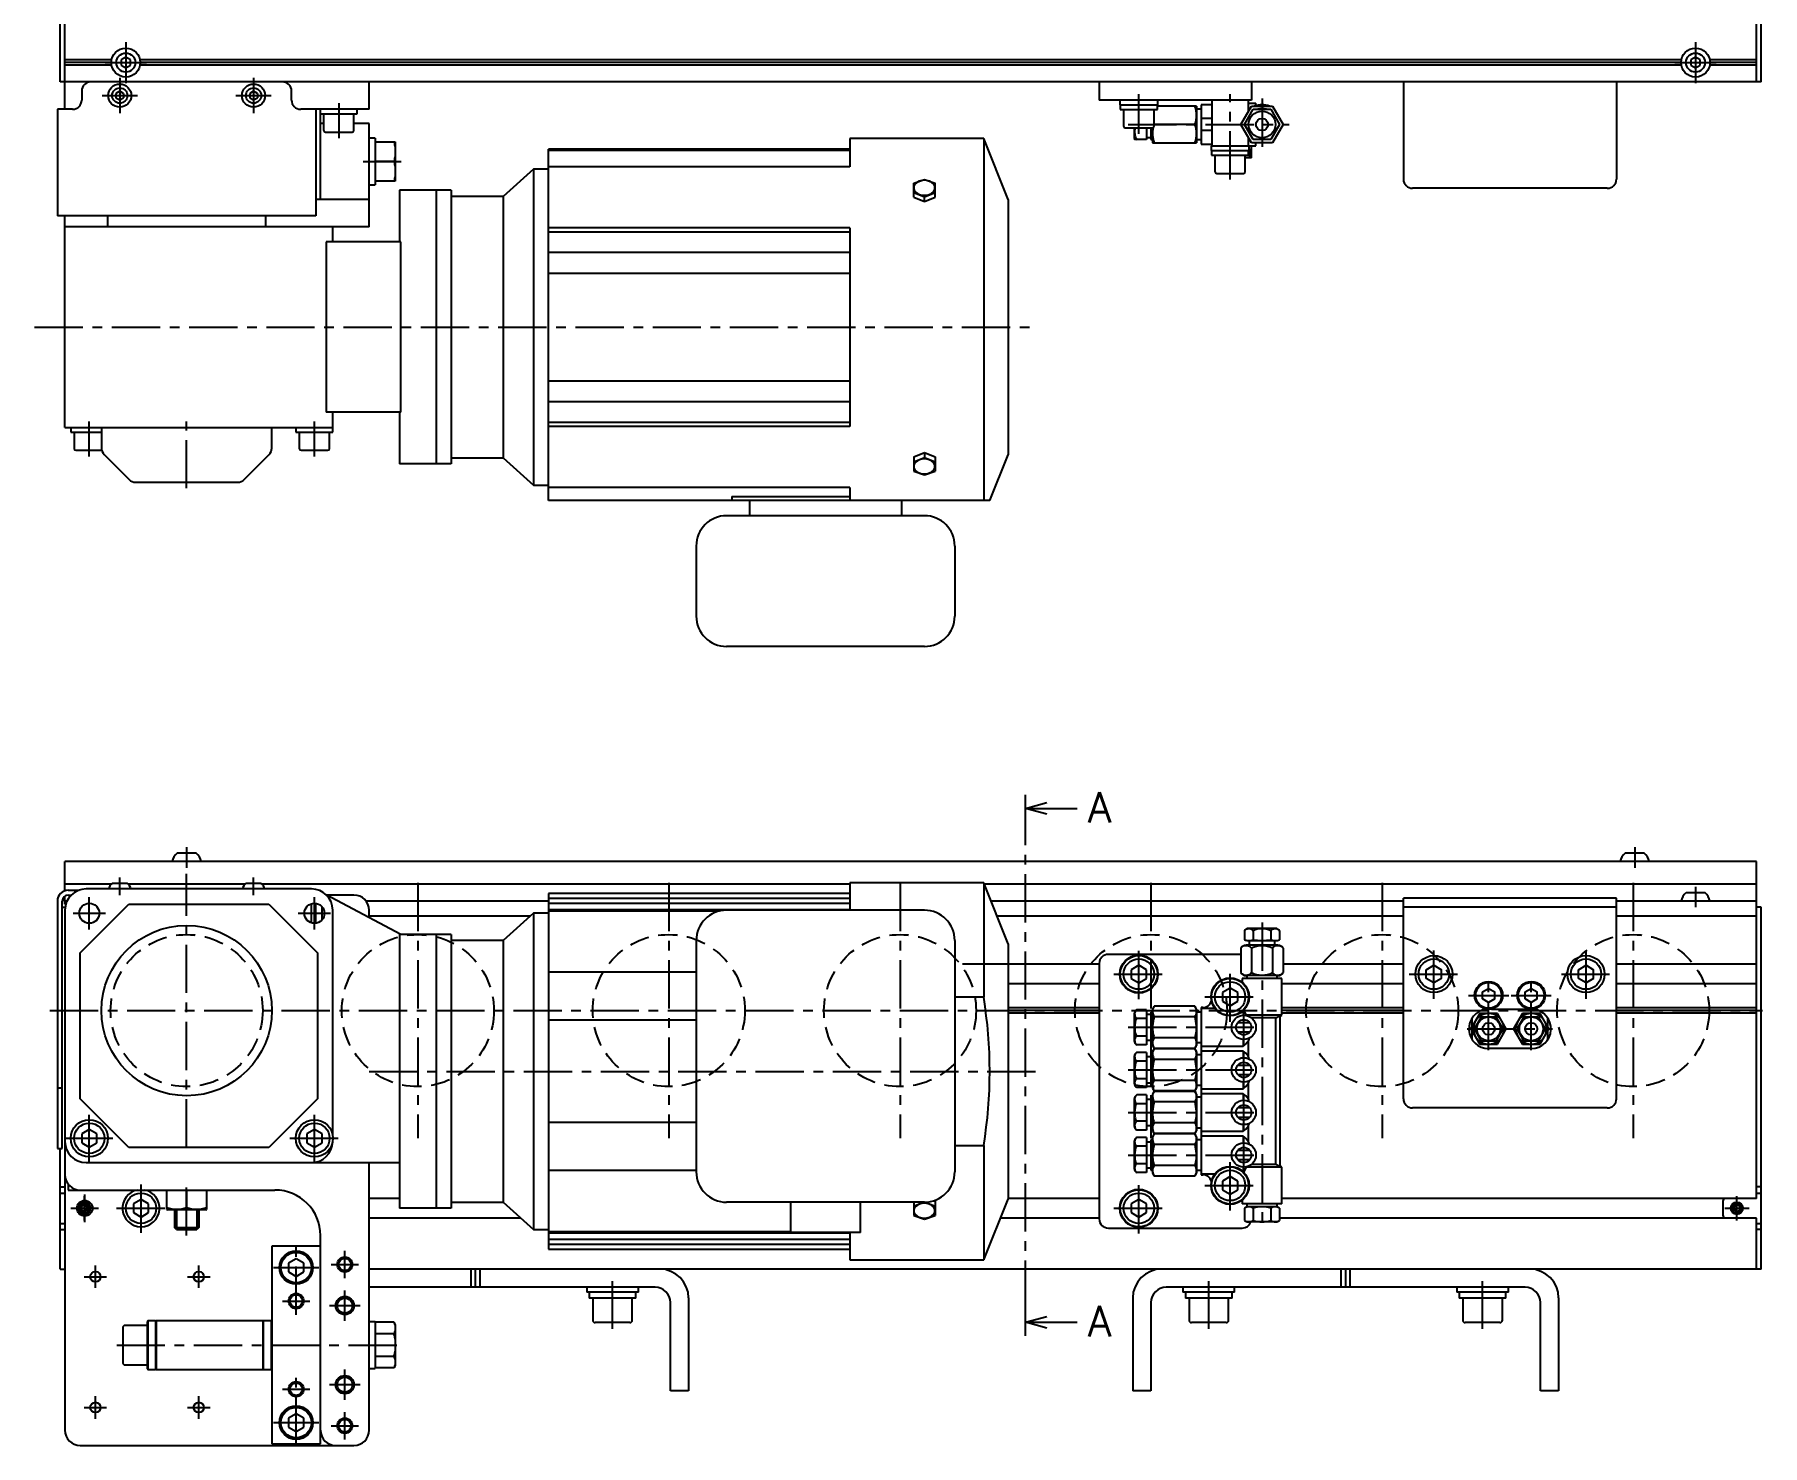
# Model space of a CAD drawing. Extents: x -10 to 1797, y -8 to 1201.
# Drawn here: x 362 to 930, y 10 to 474 of the extents above; entities that cross this region are included whole.
import ezdxf

# ---------------------------------------------------------------- set-up
doc = ezdxf.new("R2010")
doc.units = 0
doc.header["$LTSCALE"] = 0.5
doc.linetypes.add('CENTER', pattern=[50.8, 31.75, -6.35, 6.35, -6.35])
doc.linetypes.add('DASHED', pattern=[19.05, 12.7, -6.35])
for name, color, linetype in [('MSM_CENTER', 1, 'CENTER'), ('MSM_CONTINUOUS', 7, 'CONTINUOUS'), ('MSM_DASHED', 4, 'DASHED'), ('MSM_NARROW', 5, 'CONTINUOUS'), ('MSM_PART_NUMBER', 7, 'CONTINUOUS')]:
    doc.layers.add(name, color=color, linetype=linetype)
doc.styles.get("Standard").update_dxf_attribs({"font": 'txt.shx', "height": 10, "bigfont": 'bigfont.shx'})

# ---------------------------------------------------------------- blocks, each defined once
blk = doc.blocks.new('*U89')
at = {"layer": 'MSM_PART_NUMBER'}
blk.add_text('A', height=10, dxfattribs=at).set_placement((708.49, 214.87))
blk = doc.blocks.new('*U90')
at = {"layer": 'MSM_PART_NUMBER'}
blk.add_text('A', height=10, dxfattribs=at).set_placement((708.49, 45.87))

msp = doc.modelspace()

# ---------------------------------------------------------------- linework, layer by layer
at = {"layer": 'MSM_CENTER'}
for p, q in [((392.25, 471.5), (392.25, 458)), ((908.25, 471.5), (908.25, 458)), ((385.5, 464.75), (399, 464.75)), ((901.5, 464.75), (915, 464.75)), ((390.25, 459.7), (390.25, 448.1)), ((434.25, 459.7), (434.25, 448.1)), ((384.45, 453.9), (396.05, 453.9)), ((428.45, 453.9), (440.05, 453.9)), ((462.25, 451.4), (462.25, 439.9)), ((725.25, 441.3), (725.25, 454.4)), ((755.25, 426.3), (755.25, 454.4)), ((765.75, 452.9), (765.75, 435.9)), ((721.75, 444.4), (774.68, 444.4)), ((470.25, 432.2), (482.75, 432.2)), ((362.25, 377.75), (692.25, 377.75)), ((380.25, 335.25), (380.25, 346.75)), ((412.25, 324.75), (412.25, 346.75)), ((454.25, 335.25), (454.25, 346.75)), ((688, 55), (688, 215)), ((412.25, 206.75), (412.25, 200)), ((888.25, 206.75), (888.25, 200)), ((390.25, 191), (390.25, 196.8)), ((412.25, 108), (412.25, 198)), ((434.25, 191), (434.25, 196.8)), ((488.25, 195), (488.25, 111)), ((570.75, 195), (570.75, 111)), ((646.75, 195), (646.75, 111)), ((729.25, 195), (729.25, 111)), ((805.25, 195), (805.25, 111)), ((887.75, 195), (887.75, 111)), ((908.25, 193.75), (908.25, 187)), ((380.25, 179.7), (380.25, 190.3)), ((454.25, 179.7), (454.25, 190.3)), ((374.95, 185), (385.55, 185)), ((448.95, 185), (459.55, 185)), ((765.75, 182), (765.75, 81.5)), ((725.25, 156.75), (725.25, 173.25)), ((822.25, 156.9), (822.25, 173.1)), ((872.25, 156.9), (872.25, 173.1)), ((717, 165), (733.5, 165)), ((755.25, 149.25), (755.25, 165.75)), ((814.15, 165), (830.35, 165)), ((864.15, 165), (880.35, 165)), ((840.25, 139.97), (840.25, 164.6)), ((854.25, 139.97), (854.25, 164.6)), ((747, 157.5), (763.5, 157.5)), ((759.75, 141.5), (759.75, 153.5)), ((833.65, 158), (846.85, 158)), ((847.65, 158), (860.85, 158)), ((367.25, 153), (930.25, 153)), ((721.75, 147.5), (765.75, 147.5)), ((833.21, 147), (861.29, 147)), ((759.75, 127.5), (759.75, 139.5)), ((472.25, 133), (692.25, 133)), ((721.75, 133.5), (765.75, 133.5)), ((759.75, 113.5), (759.75, 125.5)), ((721.75, 119.5), (765.75, 119.5)), ((380.25, 102.9), (380.25, 119.1)), ((454.25, 102.9), (454.25, 119.1)), ((372.15, 111), (388.35, 111)), ((446.15, 111), (462.35, 111)), ((759.75, 99.5), (759.75, 111.5)), ((721.75, 105.5), (765.75, 105.5)), ((755.25, 87.25), (755.25, 103.75)), ((378.65, 84), (378.65, 92)), ((378.75, 83.45), (378.75, 92.55)), ((397.25, 79.9), (397.25, 96)), ((412.25, 79), (412.25, 96)), ((725.25, 79.75), (725.25, 96.25)), ((747, 95.5), (763.5, 95.5)), ((921.85, 84), (921.85, 92)), ((374.2, 88), (383.3, 88)), ((389.15, 88), (405.35, 88)), ((717, 88), (733.5, 88)), ((917.85, 88), (925.85, 88)), ((448.25, 53), (448.25, 76)), ((464.25, 65), (464.25, 74)), ((382.25, 61.8), (382.25, 69.2)), ((416.25, 61.8), (416.25, 69.2)), ((440.75, 68.5), (455.75, 68.5)), ((459.75, 69.5), (468.75, 69.5)), ((378.55, 65.5), (385.95, 65.5)), ((412.55, 65.5), (419.95, 65.5)), ((552.25, 48.4), (552.25, 64)), ((748.25, 48.4), (748.25, 64)), ((838.25, 48.4), (838.25, 64)), ((443.75, 57.5), (452.75, 57.5)), ((464.25, 51), (464.25, 61)), ((459.25, 56), (469.25, 56)), ((389.25, 43), (482.75, 43)), ((464.25, 25), (464.25, 35)), ((443.75, 28.5), (452.75, 28.5)), ((448.25, 10), (448.25, 33)), ((459.25, 30), (469.25, 30)), ((382.25, 18.8), (382.25, 26.2)), ((416.25, 18.8), (416.25, 26.2)), ((378.55, 22.5), (385.95, 22.5)), ((412.55, 22.5), (419.95, 22.5)), ((440.75, 17.5), (455.75, 17.5)), ((464.25, 12), (464.25, 21)), ((459.75, 16.5), (468.75, 16.5))]:
    msp.add_line(p, q, dxfattribs=at)
at = {"layer": 'MSM_CONTINUOUS'}
for p, q in [((372.25, 449.4), (372.25, 1157.4)), ((370.65, 458.4), (370.65, 528.4)), ((928.25, 458.4), (928.25, 528.4)), ((929.85, 458.4), (929.85, 528.4)), ((392.25, 466.48), (390.75, 465.62)), ((393.75, 465.62), (392.25, 466.48)), ((908.25, 466.48), (906.75, 465.62)), ((909.75, 465.62), (908.25, 466.48)), ((387.58, 465.62), (372.25, 465.62)), ((387.5, 464.75), (372.25, 464.75)), ((387.58, 463.88), (372.25, 463.88)), ((390.75, 465.62), (390.75, 463.88)), ((390.75, 463.88), (392.25, 463.02)), ((392.25, 463.02), (393.75, 463.88)), ((393.75, 463.88), (393.75, 465.62)), ((903.58, 465.62), (396.92, 465.62)), ((903.58, 463.88), (396.92, 463.88)), ((903.5, 464.75), (397, 464.75)), ((906.75, 465.62), (906.75, 463.88)), ((906.75, 463.88), (908.25, 463.02)), ((908.25, 463.02), (909.75, 463.88)), ((909.75, 463.88), (909.75, 465.62)), ((928.25, 465.62), (912.92, 465.62)), ((928.25, 463.88), (912.92, 463.88)), ((928.25, 464.75), (913, 464.75)), ((929.85, 458.4), (370.65, 458.4)), ((928.25, 458.45), (372.25, 458.45)), ((377.75, 455.4), (377.75, 452.4)), ((390.25, 455.34), (389, 454.62)), ((389, 454.62), (389, 453.18)), ((391.5, 454.62), (390.25, 455.34)), ((391.5, 454.62), (391.5, 453.18)), ((397.25, 458.45), (397.25, 458.4)), ((427.25, 458.4), (427.25, 458.45)), ((434.25, 455.34), (433, 454.62)), ((433, 454.62), (433, 453.18)), ((435.5, 454.62), (434.25, 455.34)), ((435.5, 454.62), (435.5, 453.18)), ((446.75, 452.4), (446.75, 455.4)), ((472.25, 449.4), (472.25, 458.4)), ((712.25, 458.4), (712.25, 452.4)), ((762.25, 458.4), (762.25, 452.4)), ((812.25, 458.4), (812.25, 426.4)), ((882.25, 458.4), (882.25, 426.4)), ((374.75, 449.4), (369.75, 449.4)), ((369.75, 449.4), (369.75, 414.4)), ((389, 453.18), (390.25, 452.46)), ((390.25, 452.46), (391.5, 453.18)), ((433, 453.18), (434.25, 452.46)), ((434.25, 452.46), (435.5, 453.18)), ((472.25, 449.4), (449.75, 449.4)), ((454.75, 449.4), (454.75, 414.4)), ((456.15, 449.4), (456.15, 447.9)), ((468.35, 447.9), (468.35, 449.4)), ((762.25, 452.4), (712.25, 452.4)), ((719, 452.4), (719, 450.8)), ((719, 450.8), (731.5, 450.8)), ((719.15, 450.8), (719.15, 449.3)), ((719.15, 449.3), (731.35, 449.3)), ((720.25, 449.3), (720.25, 443.8)), ((730.25, 443.8), (730.25, 449.3)), ((731.35, 449.3), (731.35, 450.8)), ((744.25, 450.4), (731.35, 450.4)), ((731.5, 450.8), (731.5, 452.4)), ((744.25, 450.4), (744.25, 438.4)), ((745.75, 449.4), (744.25, 449.4)), ((749.25, 450.9), (745.75, 450.9)), ((745.75, 450.9), (745.75, 437.9)), ((749.25, 452.4), (749.25, 437.4)), ((758.82, 444.4), (762.29, 450.4)), ((759.98, 444.4), (762.86, 449.4)), ((761.25, 448.61), (761.25, 452.4)), ((761.25, 451.4), (763.75, 451.4)), ((762.29, 450.4), (769.21, 450.4)), ((762.86, 449.4), (768.64, 449.4)), ((763.75, 450.58), (763.75, 451.4)), ((768.64, 449.4), (771.52, 444.4)), ((769.21, 450.4), (772.68, 444.4)), ((456.15, 447.9), (468.35, 447.9)), ((456.25, 419.75), (456.25, 447.9)), ((457.25, 444.75), (456.25, 444.75)), ((457.25, 447.9), (457.25, 442.5)), ((467.25, 442.5), (467.25, 447.9)), ((472.25, 444.75), (467.25, 444.75)), ((472.25, 419.85), (472.25, 444.75)), ((720.75, 443.3), (729.75, 443.3)), ((723.75, 443.3), (723.75, 440)), ((727.75, 443.3), (727.75, 439.4)), ((729.25, 443.3), (729.25, 439.4)), ((729.75, 443.3), (729.75, 438.4)), ((743.71, 444.4), (730.29, 444.4)), ((749.25, 446.4), (745.75, 446.4)), ((762.29, 438.4), (758.82, 444.4)), ((762.86, 439.4), (759.98, 444.4)), ((771.52, 444.4), (768.64, 439.4)), ((772.68, 444.4), (769.21, 438.4)), ((457.85, 441.9), (466.65, 441.9)), ((474.25, 439.9), (472.25, 439.9)), ((474.25, 439.9), (474.25, 424.5)), ((474.25, 438.7), (480.75, 438.7)), ((480.75, 438.7), (480.75, 425.7)), ((674.25, 439.75), (630.25, 439.75)), ((630.25, 439.75), (630.25, 430.47)), ((682.25, 419.75), (674.25, 439.75)), ((674.25, 439.75), (674.25, 320.75)), ((727.75, 439.4), (723.87, 439.4)), ((727.75, 440.15), (729.25, 440.15)), ((729.25, 439.4), (729.75, 439.4)), ((729.75, 438.4), (744.25, 438.4)), ((744.25, 439.4), (745.75, 439.4)), ((749.25, 442.4), (745.75, 442.4)), ((745.75, 437.9), (749.25, 437.9)), ((749, 437.4), (763.75, 437.4)), ((749, 437.4), (749, 435.8)), ((761.25, 437.4), (761.25, 440.19)), ((761.5, 435.8), (761.5, 437.4)), ((762.25, 433.4), (762.25, 437.4)), ((769.21, 438.4), (762.29, 438.4)), ((768.64, 439.4), (762.86, 439.4)), ((763.75, 437.4), (763.75, 438.4)), ((480.33, 432.2), (474.25, 432.2)), ((630.25, 436.25), (531.25, 436.25)), ((531.25, 320.75), (531.25, 436.25)), ((531.25, 435.99), (630.25, 435.99)), ((749, 435.8), (761.5, 435.8)), ((749.15, 435.8), (749.15, 434.3)), ((749.15, 434.3), (761.35, 434.3)), ((750.25, 434.3), (750.25, 428.9)), ((760.25, 428.9), (760.25, 434.3)), ((762.25, 433.4), (760.25, 433.4)), ((761.35, 434.3), (761.35, 435.8)), ((761.5, 436.4), (761.75, 436.4)), ((761.75, 433.4), (761.75, 436.4)), ((526.25, 429.75), (516.25, 420.75)), ((531.25, 429.75), (526.25, 429.75)), ((526.25, 429.75), (526.25, 325.75)), ((630.25, 430.47), (531.25, 430.47)), ((651.25, 425.1), (654.75, 426.33)), ((654.75, 426.33), (658.25, 425.1)), ((750.85, 428.3), (759.65, 428.3)), ((472.25, 424.5), (474.25, 424.5)), ((480.75, 425.7), (474.25, 425.7)), ((482.25, 422.75), (482.25, 405.75)), ((499.25, 422.75), (482.25, 422.75)), ((494.25, 422.75), (494.25, 332.75)), ((499.25, 422.75), (499.25, 332.75)), ((516.25, 420.75), (499.25, 420.75)), ((516.25, 420.75), (516.25, 334.75)), ((651.25, 420.44), (651.25, 425.1)), ((651.25, 422.04), (654.75, 420.61)), ((651.25, 420.44), (654.75, 419.02)), ((654.75, 420.61), (658.25, 422.04)), ((654.75, 419.02), (654.75, 420.61)), ((654.75, 419.02), (658.25, 420.44)), ((658.25, 420.44), (658.25, 425.1)), ((879.25, 423.4), (815.25, 423.4)), ((472.25, 419.75), (454.75, 419.75)), ((472.15, 419.75), (472.15, 419.85)), ((472.15, 419.85), (472.25, 419.85)), ((472.25, 410.75), (472.25, 419.75)), ((682.25, 419.75), (682.25, 335.75)), ((454.75, 414.4), (369.75, 414.4)), ((372.25, 344.75), (372.25, 414.4)), ((472.25, 410.75), (372.25, 410.75)), ((386.25, 414.4), (386.25, 410.75)), ((438.25, 410.75), (438.25, 414.4)), ((460.25, 405.75), (460.25, 410.75)), ((630.25, 410.37), (531.25, 410.37)), ((630.25, 409.02), (531.25, 409.02)), ((630.25, 410.37), (630.25, 345.13)), ((482.65, 405.75), (458.09, 405.75)), ((458.09, 405.75), (458.09, 349.75)), ((482.65, 349.75), (482.65, 405.75)), ((630.25, 402.33), (531.25, 402.33)), ((531.25, 395.52), (630.25, 395.52)), ((630.25, 359.98), (531.25, 359.98)), ((630.25, 353.17), (531.25, 353.17)), ((482.65, 349.75), (458.09, 349.75)), ((460.25, 344.75), (460.25, 349.75)), ((482.25, 349.75), (482.25, 332.75)), ((372.25, 344.75), (460.35, 344.75)), ((374.15, 344.75), (374.15, 343.25)), ((374.15, 343.25), (384.25, 343.25)), ((375.25, 343.25), (375.25, 337.85)), ((384.25, 344.75), (384.25, 337.99)), ((440.25, 337.99), (440.25, 344.75)), ((448.15, 344.75), (448.15, 343.25)), ((448.15, 343.25), (460.35, 343.25)), ((449.25, 343.25), (449.25, 337.85)), ((459.25, 337.85), (459.25, 343.25)), ((460.35, 343.25), (460.35, 344.75)), ((531.25, 346.48), (630.25, 346.48)), ((630.25, 345.13), (531.25, 345.13)), ((375.85, 337.25), (384.34, 337.25)), ((385.13, 335.87), (393.37, 327.63)), ((431.13, 327.63), (439.37, 335.87)), ((449.85, 337.25), (458.65, 337.25)), ((651.25, 335.06), (654.75, 336.48)), ((654.75, 336.48), (658.25, 335.06)), ((654.75, 336.48), (654.75, 334.89)), ((676.25, 320.75), (682.25, 335.75)), ((499.25, 332.75), (482.25, 332.75)), ((499.25, 334.75), (516.25, 334.75)), ((516.25, 334.75), (526.25, 325.75)), ((651.25, 335.06), (651.25, 330.4)), ((651.25, 333.46), (654.75, 334.89)), ((651.25, 330.4), (654.75, 329.17)), ((654.75, 334.89), (658.25, 333.46)), ((654.75, 329.17), (658.25, 330.4)), ((658.25, 335.06), (658.25, 330.4)), ((395.49, 326.75), (429.01, 326.75)), ((526.25, 325.75), (531.25, 325.75)), ((630.25, 325.03), (531.25, 325.03)), ((630.25, 325.03), (630.25, 320.75)), ((676.25, 320.75), (531.25, 320.75)), ((591.5, 322.08), (591.5, 320.75)), ((591.5, 322.08), (630.25, 322.08)), ((597.25, 320.75), (597.25, 315.75)), ((647.25, 320.75), (647.25, 315.75)), ((654.75, 315.75), (589.75, 315.75)), ((579.75, 305.75), (579.75, 282.75)), ((664.75, 305.75), (664.75, 282.75)), ((654.75, 272.75), (589.75, 272.75)), ((688, 215), (688, 224)), ((688, 219.5), (695, 221.38)), ((688, 219.5), (705.01, 219.5)), ((695, 217.62), (688, 219.5)), ((415.38, 204.75), (409.12, 204.75)), ((891.38, 204.75), (885.13, 204.75)), ((928.25, 202), (372.25, 202)), ((372.25, 192.43), (372.25, 202)), ((928.25, 91.25), (928.25, 202)), ((387.53, 194.6), (372.25, 194.6)), ((392.75, 194.8), (387.75, 194.8)), ((431.53, 194.6), (392.97, 194.6)), ((436.75, 194.8), (431.75, 194.8)), ((630.25, 194.6), (436.97, 194.6)), ((674.25, 195), (630.25, 195)), ((630.25, 195), (630.25, 186)), ((682.25, 175), (674.25, 195)), ((674.25, 195), (674.25, 157.39)), ((928.25, 194.6), (674.41, 194.6)), ((369.75, 189), (369.75, 107.6)), ((371.35, 107.6), (371.35, 189)), ((372.25, 188), (372.25, 190.67)), ((372.93, 189), (372.25, 189)), ((372.54, 188), (372.25, 188)), ((373.35, 192.6), (376.92, 192.6)), ((373.35, 191), (374.35, 191)), ((377.25, 172), (393.25, 188)), ((453.25, 193), (379.25, 193)), ((393.25, 188), (439.25, 188)), ((439.25, 188), (455.25, 172)), ((453.15, 188.11), (453.15, 181.89)), ((454.75, 181.74), (454.75, 188.26)), ((482.65, 178), (458.09, 191.06)), ((467.25, 191), (458.2, 191)), ((531.25, 189), (471.25, 189)), ((630.25, 191.5), (531.25, 191.5)), ((531.25, 191.5), (531.25, 74.5)), ((630.25, 189.82), (531.25, 189.82)), ((630.25, 188.25), (531.25, 188.25)), ((812.25, 189), (676.65, 189)), ((882.25, 190), (812.25, 190)), ((812.25, 124), (812.25, 190)), ((882.25, 124), (882.25, 190)), ((928.25, 189), (882.25, 189)), ((911.38, 191.75), (905.13, 191.75)), ((371.35, 187), (372.32, 187)), ((372.25, 186), (372.25, 15)), ((456.65, 187.26), (456.65, 182.74)), ((460.25, 112.1), (460.25, 186)), ((472.25, 183.53), (472.25, 186)), ((525.14, 184), (472.25, 184)), ((526.25, 185), (516.25, 176)), ((531.25, 185), (526.25, 185)), ((526.25, 185), (526.25, 81)), ((531.25, 186.2), (630.25, 186.2)), ((587.41, 185.72), (531.25, 185.72)), ((654.75, 186), (589.75, 186)), ((812.25, 184), (678.65, 184)), ((882.25, 187), (812.25, 187)), ((928.25, 184), (882.25, 184)), ((929.85, 187), (928.25, 187)), ((929.85, 68), (929.85, 187)), ((482.25, 178), (482.25, 88)), ((499.25, 178), (482.25, 178)), ((494.25, 178), (494.25, 88)), ((499.25, 178), (499.25, 88)), ((759.98, 179.2), (759.98, 176.3)), ((770.15, 180), (761.35, 180)), ((762.86, 179.2), (762.86, 176.3)), ((768.64, 179.2), (768.64, 176.3)), ((771.52, 179.2), (771.52, 176.3)), ((377.25, 124), (377.25, 172)), ((455.25, 172), (455.25, 124)), ((516.25, 176), (499.25, 176)), ((516.25, 176), (516.25, 90)), ((579.75, 176), (579.75, 100)), ((664.75, 176), (664.75, 100)), ((682.25, 175), (682.25, 91)), ((758.82, 171.5), (715.25, 171.5)), ((758.82, 173.5), (758.82, 165.5)), ((770.95, 174.5), (760.55, 174.5)), ((761.48, 176), (770.02, 176)), ((761.5, 176), (761.5, 174.5)), ((762.29, 173.5), (762.29, 165.5)), ((769.21, 173.5), (769.21, 165.5)), ((770, 174.5), (770, 176)), ((772.68, 173.5), (772.68, 165.5)), ((579.75, 165.62), (531.25, 165.62)), ((712.25, 168.25), (667.25, 168.25)), ((712.25, 168.5), (712.25, 84.5)), ((725.25, 167.89), (722.75, 166.44)), ((722.75, 166.44), (722.75, 163.56)), ((727.75, 166.44), (725.25, 167.89)), ((727.75, 163.56), (727.75, 166.44)), ((812.25, 168.25), (772.68, 168.25)), ((819.75, 166.44), (822.25, 167.89)), ((819.75, 163.56), (819.75, 166.44)), ((822.25, 167.89), (824.75, 166.44)), ((824.75, 163.56), (824.75, 166.44)), ((869.75, 166.44), (872.25, 167.89)), ((869.75, 163.56), (869.75, 166.44)), ((872.25, 167.89), (874.75, 166.44)), ((874.75, 163.56), (874.75, 166.44)), ((928.25, 168.25), (882.25, 168.25)), ((712.25, 161.75), (682.25, 161.75)), ((722.75, 163.56), (725.25, 162.11)), ((725.25, 162.11), (727.75, 163.56)), ((755.25, 160.39), (752.75, 158.94)), ((757.75, 158.94), (755.25, 160.39)), ((759.25, 163.5), (759.25, 162.3)), ((772.25, 163.5), (759.25, 163.5)), ((770.95, 164.5), (760.55, 164.5)), ((760.75, 164.5), (760.75, 163.5)), ((770.75, 163.5), (770.75, 164.5)), ((772.25, 151.5), (772.25, 163.5)), ((812.25, 161.75), (772.25, 161.75)), ((822.25, 162.11), (819.75, 163.56)), ((824.75, 163.56), (822.25, 162.11)), ((838.25, 159.15), (840.25, 160.31)), ((838.25, 156.85), (838.25, 159.15)), ((840.25, 160.31), (842.25, 159.15)), ((842.25, 156.85), (842.25, 159.15)), ((852.25, 159.15), (854.25, 160.31)), ((852.25, 156.85), (852.25, 159.15)), ((854.25, 160.31), (856.25, 159.15)), ((856.25, 156.85), (856.25, 159.15)), ((872.25, 162.11), (869.75, 163.56)), ((874.75, 163.56), (872.25, 162.11)), ((928.25, 161.75), (882.25, 161.75)), ((674.25, 157.39), (664.75, 157.39)), ((712.25, 153.87), (682.25, 153.87)), ((730.29, 154.43), (729.75, 153.5)), ((729.75, 153.5), (729.75, 141.5)), ((743.71, 154.43), (730.29, 154.43)), ((744.25, 153.5), (743.71, 154.43)), ((744.25, 153.5), (744.25, 141.5)), ((745.75, 154), (745.75, 99)), ((746.25, 154), (745.75, 154)), ((750.3, 153.68), (745.75, 153.68)), ((752.75, 158.94), (752.75, 156.06)), ((752.75, 156.06), (755.25, 154.61)), ((755.25, 154.61), (757.75, 156.06)), ((757.75, 156.06), (757.75, 158.94)), ((812.25, 153.87), (772.25, 153.87)), ((840.25, 155.69), (838.25, 156.85)), ((842.25, 156.85), (840.25, 155.69)), ((841.18, 153.5), (853.32, 153.5)), ((854.25, 155.69), (852.25, 156.85)), ((856.25, 156.85), (854.25, 155.69)), ((928.25, 153.87), (882.25, 153.87)), ((579.75, 149.82), (531.25, 149.82)), ((712.25, 153), (682.25, 153)), ((712.25, 152.13), (682.25, 152.13)), ((723.75, 151.9), (723.75, 143.1)), ((727.75, 153.27), (724.55, 153.27)), ((727.75, 150.39), (724.55, 150.39)), ((727.75, 153.27), (727.75, 141.73)), ((729.25, 151.75), (727.75, 151.75)), ((729.75, 152.5), (729.25, 152.5)), ((729.25, 152.5), (729.25, 142.5)), ((743.71, 150.96), (730.29, 150.96)), ((745.75, 152.5), (744.25, 152.5)), ((761.75, 149), (757.75, 149)), ((759.55, 152.96), (759.55, 151.49)), ((760.6, 151.5), (760.79, 151.36)), ((772.25, 151.5), (760.6, 151.5)), ((770.33, 150.63), (762.24, 150.63)), ((770.33, 150.63), (771.75, 151.4)), ((770.33, 102.37), (770.33, 150.63)), ((771.75, 151.21), (772.25, 151.5)), ((771.75, 101.6), (771.75, 151.4)), ((812.25, 153), (772.25, 153)), ((812.25, 152.13), (772.25, 152.13)), ((837.35, 152.03), (834.44, 147)), ((834.75, 150.46), (834.75, 147.53)), ((835.63, 147), (837.94, 151)), ((843.15, 152.03), (837.35, 152.03)), ((837.94, 151), (842.56, 151)), ((842.56, 151), (844.87, 147)), ((846.06, 147), (843.15, 152.03)), ((851.35, 152.03), (848.44, 147)), ((849.63, 147), (851.94, 151)), ((857.15, 152.03), (851.35, 152.03)), ((851.94, 151), (856.56, 151)), ((856.56, 151), (858.87, 147)), ((860.06, 147), (857.15, 152.03)), ((859.75, 147.53), (859.75, 150.46)), ((859.75, 149.83), (860.02, 149.98)), ((860.14, 149.76), (859.75, 149.54)), ((928.25, 153), (882.25, 153)), ((928.25, 152.13), (882.25, 152.13)), ((727.75, 144.61), (724.55, 144.61)), ((727.75, 143.25), (729.25, 143.25)), ((729.25, 142.5), (729.75, 142.5)), ((743.71, 144.04), (730.29, 144.04)), ((744.25, 142.5), (745.75, 142.5)), ((757.75, 146), (761.75, 146)), ((759.55, 143.51), (759.55, 141.32)), ((761.56, 143.93), (761.17, 142.91)), ((761.17, 142.91), (761.17, 138.09)), ((834.44, 147), (837.35, 141.97)), ((834.75, 146.47), (834.75, 143.54)), ((837.94, 143), (835.63, 147)), ((842.56, 143), (837.94, 143)), ((844.87, 147), (842.56, 143)), ((843.15, 141.97), (846.06, 147)), ((848.44, 147), (851.35, 141.97)), ((851.94, 143), (849.63, 147)), ((856.56, 143), (851.94, 143)), ((858.87, 147), (856.56, 143)), ((857.15, 141.97), (860.06, 147)), ((859.75, 143.54), (859.75, 146.47)), ((723.75, 137.9), (723.75, 129.1)), ((727.75, 141.73), (724.55, 141.73)), ((727.75, 139.27), (724.55, 139.27)), ((727.75, 136.39), (724.55, 136.39)), ((727.75, 139.27), (727.75, 127.73)), ((729.25, 137.75), (727.75, 137.75)), ((729.75, 138.5), (729.25, 138.5)), ((729.25, 138.5), (729.25, 128.5)), ((729.75, 141.5), (730.29, 140.57)), ((730.29, 140.43), (729.75, 139.5)), ((729.75, 139.5), (729.75, 127.5)), ((743.71, 140.57), (730.29, 140.57)), ((743.71, 140.43), (730.29, 140.43)), ((743.71, 136.96), (730.29, 136.96)), ((743.71, 140.57), (744.25, 141.5)), ((744.25, 139.5), (743.71, 140.43)), ((744.25, 139.5), (744.25, 127.5)), ((745.75, 138.5), (744.25, 138.5)), ((745.75, 141.32), (759.55, 141.32)), ((759.55, 139.68), (745.75, 139.68)), ((759.55, 139.68), (759.55, 137.49)), ((837.35, 141.97), (843.15, 141.97)), ((854.25, 140.5), (840.25, 140.5)), ((851.35, 141.97), (857.15, 141.97)), ((761.75, 135), (757.75, 135)), ((757.75, 132), (761.75, 132)), ((369.75, 127.6), (371.35, 127.6)), ((727.75, 130.61), (724.55, 130.61)), ((727.75, 127.73), (724.55, 127.73)), ((727.75, 125.27), (724.55, 125.27)), ((727.75, 129.25), (729.25, 129.25)), ((727.75, 125.27), (727.75, 113.73)), ((729.25, 128.5), (729.75, 128.5)), ((729.75, 127.5), (730.29, 126.57)), ((730.29, 126.43), (729.75, 125.5)), ((729.75, 125.5), (729.75, 113.5)), ((743.71, 130.04), (730.29, 130.04)), ((743.71, 126.57), (730.29, 126.57)), ((743.71, 126.43), (730.29, 126.43)), ((743.71, 126.57), (744.25, 127.5)), ((744.25, 125.5), (743.71, 126.43)), ((744.25, 128.5), (745.75, 128.5)), ((744.25, 125.5), (744.25, 113.5)), ((745.75, 127.32), (759.55, 127.32)), ((759.55, 125.68), (745.75, 125.68)), ((759.55, 129.51), (759.55, 127.32)), ((759.55, 125.68), (759.55, 123.49)), ((761.17, 128.91), (761.17, 124.09)), ((393.25, 108), (377.25, 124)), ((455.25, 124), (439.25, 108)), ((723.75, 123.9), (723.75, 115.1)), ((727.75, 122.39), (724.55, 122.39)), ((729.25, 123.75), (727.75, 123.75)), ((729.75, 124.5), (729.25, 124.5)), ((729.25, 124.5), (729.25, 114.5)), ((743.71, 122.96), (730.29, 122.96)), ((745.75, 124.5), (744.25, 124.5)), ((761.75, 121), (757.75, 121)), ((879.25, 121), (815.25, 121)), ((380.25, 113.89), (377.75, 112.44)), ((382.75, 112.44), (380.25, 113.89)), ((454.25, 113.89), (451.75, 112.44)), ((456.75, 112.44), (454.25, 113.89)), ((579.75, 116.18), (531.25, 116.18)), ((727.75, 116.61), (724.55, 116.61)), ((727.75, 113.73), (724.55, 113.73)), ((727.75, 115.25), (729.25, 115.25)), ((729.25, 114.5), (729.75, 114.5)), ((743.71, 116.04), (730.29, 116.04)), ((744.25, 114.5), (745.75, 114.5)), ((757.75, 118), (761.75, 118)), ((759.55, 115.51), (759.55, 113.32)), ((761.17, 114.91), (761.17, 110.09)), ((377.75, 112.44), (377.75, 109.56)), ((377.75, 109.56), (380.25, 108.11)), ((380.25, 108.11), (382.75, 109.56)), ((382.75, 109.56), (382.75, 112.44)), ((439.25, 108), (393.25, 108)), ((451.75, 112.44), (451.75, 109.56)), ((451.75, 109.56), (454.25, 108.11)), ((454.25, 108.11), (456.75, 109.56)), ((456.75, 109.56), (456.75, 112.44)), ((664.75, 108.61), (674.25, 108.61)), ((674.25, 108.61), (674.25, 71)), ((723.75, 109.9), (723.75, 101.1)), ((727.75, 111.27), (724.55, 111.27)), ((727.75, 108.39), (724.55, 108.39)), ((727.75, 111.27), (727.75, 99.73)), ((729.25, 109.75), (727.75, 109.75)), ((729.75, 110.5), (729.25, 110.5)), ((729.25, 110.5), (729.25, 100.5)), ((729.75, 113.5), (730.29, 112.57)), ((730.29, 112.43), (729.75, 111.5)), ((729.75, 111.5), (729.75, 99.5)), ((743.71, 112.57), (730.29, 112.57)), ((743.71, 112.43), (730.29, 112.43)), ((743.71, 108.96), (730.29, 108.96)), ((743.71, 112.57), (744.25, 113.5)), ((744.25, 111.5), (743.71, 112.43)), ((744.25, 111.5), (744.25, 99.5)), ((745.75, 110.5), (744.25, 110.5)), ((745.75, 113.32), (759.55, 113.32)), ((759.55, 111.68), (745.75, 111.68)), ((759.55, 111.68), (759.55, 109.49)), ((369.75, 107.6), (371.35, 107.6)), ((370.65, 68), (370.65, 107.6)), ((379.25, 103), (482.25, 103)), ((472.25, 15), (472.25, 103)), ((727.75, 102.61), (724.55, 102.61)), ((761.75, 107), (757.75, 107)), ((757.75, 104), (761.75, 104)), ((770.33, 102.37), (762.24, 102.37)), ((771.75, 101.6), (770.33, 102.37)), ((579.75, 100.38), (531.25, 100.38)), ((727.75, 99.73), (724.55, 99.73)), ((727.75, 101.25), (729.25, 101.25)), ((729.25, 100.5), (729.75, 100.5)), ((729.75, 99.5), (730.29, 98.57)), ((743.71, 102.04), (730.29, 102.04)), ((743.71, 98.57), (730.29, 98.57)), ((743.71, 98.57), (744.25, 99.5)), ((744.25, 100.5), (745.75, 100.5)), ((745.75, 99.32), (750.3, 99.32)), ((745.75, 99), (746.25, 99)), ((755.25, 98.39), (752.75, 96.94)), ((752.75, 96.94), (752.75, 94.06)), ((757.75, 96.94), (755.25, 98.39)), ((757.75, 94.06), (757.75, 96.94)), ((759.55, 101.51), (759.55, 100.04)), ((760.6, 101.5), (760.79, 101.64)), ((772.25, 101.5), (760.6, 101.5)), ((772.25, 101.5), (771.75, 101.79)), ((772.25, 89.5), (772.25, 101.5)), ((370.65, 95), (372.25, 95)), ((370.65, 93), (372.25, 93)), ((373.25, 96), (373.25, 94)), ((373.25, 94), (441.25, 94)), ((397.25, 90.89), (394.75, 89.44)), ((399.75, 89.44), (397.25, 90.89)), ((405.75, 87.64), (405.75, 94)), ((412.25, 94), (412.25, 88.22)), ((418.75, 94), (418.75, 87.64)), ((482.25, 91.25), (472.25, 91.25)), ((674.25, 71), (682.25, 91)), ((712.25, 91.25), (682.25, 91.25)), ((725.25, 90.89), (722.75, 89.44)), ((727.75, 89.44), (725.25, 90.89)), ((752.75, 94.06), (755.25, 92.61)), ((755.25, 92.61), (757.75, 94.06)), ((928.25, 91.25), (772.25, 91.25)), ((929.85, 95), (928.25, 95)), ((928.25, 93), (929.85, 93)), ((378.07, 89), (377.5, 88)), ((377.5, 88), (378.07, 87)), ((379.23, 89), (378.07, 89)), ((378.07, 87), (379.23, 87)), ((379.8, 88), (379.23, 89)), ((379.23, 87), (379.8, 88)), ((394.75, 89.44), (394.75, 86.56)), ((394.75, 86.56), (397.25, 85.11)), ((397.25, 85.11), (399.75, 86.56)), ((399.75, 86.56), (399.75, 89.44)), ((405.75, 87.64), (406, 87.5)), ((418.5, 87.5), (406, 87.5)), ((408.25, 87.5), (408.25, 81.68)), ((416.25, 87.5), (416.25, 81.68)), ((418.5, 87.5), (418.75, 87.64)), ((499.25, 88), (482.25, 88)), ((499.25, 90), (516.25, 90)), ((516.25, 90), (526.25, 81)), ((654.75, 90), (589.75, 90)), ((610.75, 90), (610.75, 80)), ((633.75, 80), (633.75, 90)), ((651.25, 90), (651.25, 85.65)), ((651.25, 88.71), (654.41, 90)), ((651.25, 85.65), (654.75, 84.42)), ((654.75, 84.42), (658.25, 85.65)), ((655.08, 90.01), (658.25, 88.71)), ((657.82, 90.48), (658.25, 90.31)), ((658.25, 90.31), (658.25, 85.65)), ((722.75, 89.44), (722.75, 86.56)), ((722.75, 86.56), (725.25, 85.11)), ((725.25, 85.11), (727.75, 86.56)), ((727.75, 86.56), (727.75, 89.44)), ((759.25, 90.7), (759.25, 89.5)), ((772.25, 89.5), (759.25, 89.5)), ((760.75, 88.5), (759.98, 88.05)), ((759.98, 88.05), (759.98, 83.95)), ((760.75, 89.5), (760.75, 88.5)), ((770.75, 88.5), (760.75, 88.5)), ((762.86, 88.05), (762.86, 83.95)), ((768.64, 88.05), (768.64, 83.95)), ((770.75, 88.5), (770.75, 89.5)), ((771.52, 88.05), (770.75, 88.5)), ((771.52, 88.05), (771.52, 83.95)), ((917.25, 90), (917.25, 86)), ((921.27, 89), (920.7, 88)), ((920.7, 88), (921.27, 87)), ((922.43, 89), (921.27, 89)), ((921.27, 87), (922.43, 87)), ((923, 88), (922.43, 89)), ((922.43, 87), (923, 88)), ((370.65, 83), (372.25, 83)), ((370.65, 81), (372.25, 81)), ((408.93, 81), (408.25, 81.68)), ((408.25, 81.68), (416.25, 81.68)), ((408.93, 81), (415.57, 81)), ((416.25, 81.68), (415.57, 81)), ((522.08, 84.75), (472.25, 84.75)), ((526.25, 81), (531.25, 81)), ((610.75, 80.28), (531.25, 80.28)), ((630.25, 79.8), (531.25, 79.8)), ((633.75, 80), (610.75, 80)), ((630.25, 80), (630.25, 71)), ((712.25, 84.75), (679.75, 84.75)), ((715.25, 81.5), (759.25, 81.5)), ((759.98, 83.95), (760.75, 83.5)), ((770.75, 83.5), (760.75, 83.5)), ((770.75, 83.5), (771.52, 83.95)), ((928.25, 84.75), (771.52, 84.75)), ((928.25, 68), (928.25, 84.75)), ((928.25, 83), (929.85, 83)), ((929.85, 81), (928.25, 81)), ((456.25, 75.5), (440.25, 75.5)), ((440.25, 75.5), (440.25, 10.5)), ((456.25, 10.5), (456.25, 79)), ((630.25, 77.75), (531.25, 77.75)), ((531.25, 76.18), (630.25, 76.18)), ((531.25, 74.5), (630.25, 74.5)), ((448.25, 71.39), (445.75, 69.94)), ((445.75, 69.94), (445.75, 67.06)), ((450.75, 69.94), (448.25, 71.39)), ((450.75, 67.06), (450.75, 69.94)), ((630.25, 71), (674.25, 71)), ((370.65, 68), (372.25, 68)), ((445.75, 67.06), (448.25, 65.61)), ((448.25, 65.61), (450.75, 67.06)), ((929.85, 68), (472.25, 68)), ((505.75, 62), (505.75, 68)), ((507.25, 62), (507.25, 68)), ((508.75, 62), (508.75, 68)), ((791.75, 62), (791.75, 68)), ((793.25, 62), (793.25, 68)), ((794.75, 62), (794.75, 68)), ((566.25, 62), (472.25, 62)), ((543.75, 62), (543.75, 60.4)), ((560.75, 60.4), (543.75, 60.4)), ((544.55, 60.4), (544.55, 58.4)), ((559.95, 58.4), (544.55, 58.4)), ((545.75, 58.4), (545.75, 51.2)), ((558.75, 51.2), (558.75, 58.4)), ((559.95, 58.4), (559.95, 60.4)), ((560.75, 60.4), (560.75, 62)), ((571.25, 28), (571.25, 57)), ((577.25, 58.5), (577.25, 28)), ((723.25, 58.5), (723.25, 28)), ((729.25, 57), (729.25, 28)), ((852.25, 62), (734.25, 62)), ((739.75, 62), (739.75, 60.4)), ((756.75, 60.4), (739.75, 60.4)), ((740.55, 60.4), (740.55, 58.4)), ((755.95, 58.4), (740.55, 58.4)), ((741.75, 58.4), (741.75, 51.2)), ((754.75, 51.2), (754.75, 58.4)), ((755.95, 58.4), (755.95, 60.4)), ((756.75, 60.4), (756.75, 62)), ((829.75, 62), (829.75, 60.4)), ((846.75, 60.4), (829.75, 60.4)), ((830.55, 60.4), (830.55, 58.4)), ((845.95, 58.4), (830.55, 58.4)), ((831.75, 58.4), (831.75, 51.2)), ((844.75, 51.2), (844.75, 58.4)), ((845.95, 58.4), (845.95, 60.4)), ((846.75, 60.4), (846.75, 62)), ((857.25, 28), (857.25, 57)), ((863.25, 58.5), (863.25, 28)), ((688, 46), (688, 55)), ((688, 50.5), (695, 52.38)), ((391.25, 48.7), (391.25, 37.3)), ((399.25, 49.5), (392.05, 49.5)), ((399.45, 51), (399.25, 50.8)), ((399.25, 50.8), (399.25, 35.2)), ((402.05, 51), (399.45, 51)), ((399.45, 51), (399.45, 35)), ((402.25, 50.8), (402.05, 51)), ((402.05, 51), (402.05, 35)), ((437.25, 51), (402.25, 51)), ((402.25, 51), (402.25, 35)), ((437.45, 51), (437.25, 50.8)), ((437.25, 51), (437.25, 35)), ((440.05, 51), (437.45, 51)), ((437.45, 51), (437.45, 35)), ((440.25, 50.8), (440.05, 51)), ((440.05, 51), (440.05, 35)), ((474.25, 50.7), (472.25, 50.7)), ((474.25, 50.7), (474.25, 35.3)), ((480.33, 50.51), (474.25, 50.51)), ((480.33, 46.75), (474.25, 46.75)), ((480.75, 49.8), (480.75, 36.2)), ((557.95, 50.4), (546.55, 50.4)), ((695, 48.62), (688, 50.5)), ((688, 50.5), (705.01, 50.5)), ((753.95, 50.4), (742.55, 50.4)), ((843.95, 50.4), (832.55, 50.4)), ((392.05, 36.5), (399.25, 36.5)), ((399.25, 35.2), (399.45, 35)), ((399.45, 35), (402.05, 35)), ((402.05, 35), (402.25, 35.2)), ((402.25, 35), (437.25, 35)), ((437.25, 35.2), (437.45, 35)), ((437.45, 35), (440.05, 35)), ((440.05, 35), (440.25, 35.2)), ((472.25, 35.3), (474.25, 35.3)), ((480.33, 39.25), (474.25, 39.25)), ((480.33, 35.49), (474.25, 35.49)), ((577.25, 28), (571.25, 28)), ((729.25, 28), (723.25, 28)), ((863.25, 28), (857.25, 28)), ((448.25, 20.39), (445.75, 18.94)), ((445.75, 18.94), (445.75, 16.06)), ((450.75, 18.94), (448.25, 20.39)), ((450.75, 16.06), (450.75, 18.94)), ((445.75, 16.06), (448.25, 14.61)), ((448.25, 14.61), (450.75, 16.06)), ((377.25, 10), (467.25, 10)), ((440.25, 10.5), (456.25, 10.5))]:
    msp.add_line(p, q, dxfattribs=at)
for centre, radius in [((392.25, 464.75), 4.75), ((392.25, 464.75), 3.13), ((908.25, 464.75), 4.75), ((908.25, 464.75), 3.13), ((390.25, 453.9), 3.8), ((390.25, 453.9), 2.5), ((434.25, 453.9), 3.8), ((434.25, 453.9), 2.5), ((765.75, 444.4), 4.4), ((765.75, 444.4), 2), ((380.25, 185), 3.3), ((454.25, 185), 3.3), ((412.25, 153), 28), ((725.25, 165), 6.25), ((725.25, 165), 6.1), ((822.25, 165), 6.1), ((872.25, 165), 6.1), ((725.25, 165), 5), ((822.25, 165), 5), ((872.25, 165), 5), ((755.25, 157.5), 6.25), ((755.25, 157.5), 6.1), ((755.25, 157.5), 5), ((840.25, 158), 4.6), ((840.25, 158), 4.25), ((854.25, 158), 4.6), ((854.25, 158), 4.25), ((759.75, 147.5), 4), ((759.75, 147.5), 2.5), ((840.25, 147), 3.9), ((840.25, 147), 2), ((854.25, 147), 3.9), ((854.25, 147), 2), ((759.75, 133.5), 4), ((759.75, 133.5), 2.5), ((759.75, 119.5), 4), ((759.75, 119.5), 2.5), ((380.25, 111), 6.1), ((380.25, 111), 5), ((454.25, 111), 6.1), ((454.25, 111), 5), ((759.75, 105.5), 4), ((759.75, 105.5), 2.5), ((755.25, 95.5), 6.25), ((755.25, 95.5), 6.1), ((755.25, 95.5), 5), ((397.25, 88), 5), ((725.25, 88), 6.25), ((725.25, 88), 6.1), ((725.25, 88), 5), ((378.75, 88), 2.55), ((378.65, 88), 2), ((378.65, 88), 1.6), ((921.85, 88), 2), ((921.85, 88), 1.6), ((448.25, 68.5), 5.5), ((448.25, 68.5), 5), ((464.25, 69.5), 2.07), ((382.25, 65.5), 1.7), ((416.25, 65.5), 1.7), ((448.25, 57.5), 2.07), ((464.25, 56), 3), ((448.25, 28.5), 2.07), ((464.25, 30), 3), ((382.25, 22.5), 1.7), ((416.25, 22.5), 1.7), ((448.25, 17.5), 5.5), ((448.25, 17.5), 5), ((464.25, 16.5), 2.07)]:
    msp.add_circle(centre, radius, dxfattribs=at)
for centre, radius, start, end in [((380.75, 455.4), 3, 90, 180), ((443.75, 455.4), 3, 360, 90), ((374.75, 452.4), 3, 270, 0), ((449.75, 452.4), 3, 180, 270), ((735.58, 447.4), 8.67, 339.7438, 20.2562), ((765.75, 444.4), 6.5, 67.3801, 112.6199), ((765.75, 444.4), 5.2, 74.0576, 105.9424), ((720.75, 443.8), 0.5, 180, 270), ((728.77, 441.9), 4.91, 163.4223, 210.63), ((729.75, 443.8), 0.5, 270, 0), ((738.42, 441.4), 8.67, 166.9784, 200.2562), ((738.42, 447.4), 8.67, 199.559, 200.2562), ((738.42, 441.4), 8.67, 159.7438, 160.441), ((735.58, 441.4), 8.67, 339.7438, 20.2562), ((457.85, 442.5), 0.6, 180, 270), ((466.65, 442.5), 0.6, 270, 0), ((479.54, 437.89), 1.13, 14.7309, 45.5198), ((476.78, 437.2), 3.97, 359.6536, 14.2554), ((725.35, 440.01), 1.6, 180.4356, 202.495), ((479.54, 433.01), 1.13, 314.4802, 345.2691), ((479.54, 431.39), 1.13, 14.7309, 45.5198), ((476.78, 433.7), 3.97, 345.7446, 0.3464), ((476.78, 430.7), 3.97, 359.6536, 14.2554), ((479.54, 426.51), 1.13, 314.4802, 345.2691), ((476.78, 427.2), 3.97, 345.7446, 0.3464), ((654.75, 421.74), 4.3, 44.0469, 135.9531), ((750.85, 428.9), 0.6, 180, 270), ((759.65, 428.9), 0.6, 270, 360), ((815.25, 426.4), 3, 180, 270), ((879.25, 426.4), 3, 270, 0), ((653.12, 423.56), 1.87, 141.4125, 224.4038), ((654.75, 425.49), 4.39, 227.4779, 312.5221), ((656.38, 423.56), 1.87, 315.5962, 38.5875), ((375.85, 337.85), 0.6, 180, 270), ((387.25, 337.99), 3, 180, 225), ((437.25, 337.99), 3, 315, 0), ((449.85, 337.85), 0.6, 180, 270), ((458.65, 337.85), 0.6, 270, 0), ((653.12, 331.94), 1.87, 135.5962, 218.5875), ((654.75, 333.76), 4.3, 224.0469, 315.9531), ((654.75, 330.01), 4.39, 47.4779, 132.5221), ((656.38, 331.94), 1.87, 321.4125, 44.4038), ((395.49, 329.75), 3, 225, 270), ((429.01, 329.75), 3, 270, 315), ((589.75, 305.75), 10, 90, 180), ((654.75, 305.75), 10, 0, 90), ((589.75, 282.75), 10, 180, 270), ((654.75, 282.75), 10, 270, 0), ((412.16, 201.1), 4.75, 129.7731, 169.0684), ((412.34, 201.1), 4.75, 10.9316, 50.2269), ((888.16, 201.1), 4.75, 129.7731, 169.0684), ((888.34, 201.1), 4.75, 10.9316, 50.2269), ((390.18, 191.88), 3.8, 129.7731, 162.8485), ((390.32, 191.88), 3.8, 17.1515, 50.2269), ((434.18, 191.88), 3.8, 129.7731, 162.8485), ((434.32, 191.88), 3.8, 17.1515, 50.2269), ((373.35, 189), 3.6, 90, 180), ((373.35, 189), 2, 90, 180), ((379.25, 186), 7, 90, 180), ((453.25, 186), 7, 0, 90), ((467.25, 186), 5, 0, 90), ((908.16, 188.1), 4.75, 129.7731, 169.0684), ((908.34, 188.1), 4.75, 10.9316, 50.2269), ((589.75, 176), 10, 90, 180), ((654.75, 176), 10, 0, 90), ((761.36, 178.4), 1.6, 90.4356, 150.0019), ((761.08, 178.56), 1.28, 101.2367, 150.0095), ((761.48, 179.9), 3.9, 247.3775, 270), ((761.21, 179.52), 3.45, 249.0935, 269.3389), ((761.42, 177.23), 2.65, 75.4682, 102.7048), ((761.53, 179.81), 3.76, 264.4656, 290.7762), ((761.76, 178.56), 1.27, 30.0015, 75.5168), ((764.55, 177.03), 2.75, 97.7045, 127.8864), ((765.75, 194.16), 18.09, 260.8193, 279.1807), ((765.76, 169.74), 10.14, 82.1591, 98.9764), ((766.91, 176.99), 2.8, 52.0333, 85.178), ((769.74, 178.56), 1.28, 101.2367, 150.0095), ((769.87, 179.52), 3.45, 249.0935, 269.3389), ((770.08, 177.23), 2.65, 75.4682, 102.7048), ((770.19, 179.81), 3.76, 264.4656, 290.7762), ((770.02, 179.9), 3.9, 270, 292.6121), ((770.14, 178.4), 1.6, 29.9981, 89.5644), ((770.42, 178.56), 1.27, 30.0015, 75.5168), ((715.25, 168.5), 3, 90, 180), ((760.55, 172.5), 2, 90.1103, 149.9389), ((760.15, 172.74), 1.53, 111.5511, 150.3652), ((760.58, 171.04), 3.28, 77.03, 107.5801), ((760.93, 172.72), 1.56, 29.9411, 75.7684), ((765.75, 166.7), 7.63, 63.0096, 116.9904), ((770.54, 172.74), 1.53, 111.5511, 150.3652), ((770.97, 171.04), 3.28, 77.03, 107.5801), ((770.95, 172.5), 2, 30.0316, 89.8897), ((771.32, 172.72), 1.56, 29.9411, 75.7684), ((760.55, 166.5), 2, 210.0316, 269.8897), ((760.18, 166.28), 1.56, 209.9411, 255.7684), ((760.53, 167.96), 3.28, 257.03, 287.5801), ((760.96, 166.26), 1.53, 291.5511, 330.3652), ((765.75, 172.3), 7.63, 243.0096, 296.9904), ((770.57, 166.28), 1.56, 209.9411, 255.7684), ((770.92, 167.96), 3.28, 257.03, 287.5801), ((770.95, 166.5), 2, 270.1103, 329.9389), ((771.35, 166.26), 1.53, 291.5511, 330.3652), ((526.01, 133), 150.23, 350.6556, 9.3444), ((733.21, 152.57), 3.47, 147.6436, 177.9722), ((740.79, 152.57), 3.47, 2.0278, 32.3564), ((746.25, 157), 3, 270, 344.3457), ((840.25, 147), 6.5, 96.3016, 270), ((854.25, 147), 6.5, 270, 83.6984), ((725.35, 151.89), 1.6, 119.9981, 179.5644), ((726.52, 151.83), 2.65, 167.2952, 194.5318), ((734.01, 147.49), 10.14, 171.0236, 187.8409), ((725.19, 152.17), 1.28, 119.9905, 168.7633), ((725.19, 151.49), 1.27, 194.4832, 239.9985), ((726.72, 148.7), 2.75, 142.1136, 172.2955), ((847.04, 155.44), 117.32, 181.3419, 181.4015), ((733.3, 152.86), 3.56, 184.5339, 212.0949), ((738.06, 147.36), 8.31, 175.7914, 187.9999), ((767.64, 143), 38.2, 167.9644, 172.5206), ((740.7, 152.86), 3.56, 327.9051, 355.4661), ((706.36, 143), 38.2, 7.4794, 12.0356), ((735.94, 147.36), 8.31, 352.0001, 4.2086), ((626.96, 155.44), 117.32, 358.5985, 358.6581), ((747.77, 146.69), 13.7, 20.5549, 28.5018), ((840.25, 147), 5.04, 154.0987, 205.9013), ((840.25, 147), 5.04, 94.0987, 145.9013), ((840.25, 147), 5.04, 34.0987, 85.9013), ((840.25, 147), 5.04, 334.0987, 25.9013), ((854.25, 147), 5.04, 154.0987, 205.9013), ((854.25, 147), 5.04, 94.0987, 145.9013), ((854.25, 147), 5.04, 34.0987, 85.9013), ((854.25, 147), 5.04, 334.0987, 25.9013), ((725.35, 143.11), 1.6, 180.4356, 240.0019), ((726.52, 143.17), 2.65, 167.2952, 194.5318), ((725.19, 143.51), 1.28, 119.9905, 168.7633), ((725.19, 142.83), 1.27, 194.4832, 239.9985), ((726.76, 146.34), 2.8, 184.822, 217.9667), ((733.21, 142.18), 3.47, 147.6436, 177.9722), ((847.04, 145.05), 117.32, 181.3419, 181.4015), ((733.3, 142.46), 3.56, 184.5339, 212.0949), ((743.78, 148.01), 14.07, 187.355, 196.3931), ((730.22, 148.01), 14.07, 343.6069, 352.645), ((740.79, 142.18), 3.47, 2.0278, 32.3564), ((740.7, 142.46), 3.56, 327.9051, 355.4661), ((626.96, 145.05), 117.32, 358.5985, 358.6581), ((755.06, 147.5), 7.64, 305.9792, 323.0464), ((840.25, 147), 5.04, 214.0987, 265.9013), ((840.25, 147), 5.04, 274.0987, 325.9013), ((854.25, 147), 5.04, 214.0987, 265.9013), ((854.25, 147), 5.04, 274.0987, 325.9013), ((725.35, 137.89), 1.6, 119.9981, 179.5644), ((726.52, 137.83), 2.65, 167.2952, 194.5318), ((725.19, 138.17), 1.28, 119.9905, 168.7633), ((725.19, 137.49), 1.27, 194.4832, 239.9985), ((726.72, 134.7), 2.75, 142.1136, 172.2955), ((733.21, 138.57), 3.47, 147.6436, 177.9722), ((847.04, 141.44), 117.32, 181.3419, 181.4015), ((733.3, 138.86), 3.56, 184.5339, 212.0949), ((767.64, 129), 38.2, 167.9644, 172.5206), ((740.79, 138.57), 3.47, 2.0278, 32.3564), ((740.7, 138.86), 3.56, 327.9051, 355.4661), ((706.36, 129), 38.2, 7.4794, 12.0356), ((626.96, 141.44), 117.32, 358.5985, 358.6581), ((755.06, 133.5), 7.64, 36.9536, 54.0208), ((467.1, 25.24), 314.98, 20.7943, 20.9943), ((734.01, 133.49), 10.14, 171.0236, 187.8409), ((726.76, 132.34), 2.8, 184.822, 217.9667), ((738.06, 133.36), 8.31, 175.7914, 187.9999), ((743.78, 134.01), 14.07, 187.355, 196.3931), ((730.22, 134.01), 14.07, 343.6069, 352.645), ((735.94, 133.36), 8.31, 352.0001, 4.2086), ((725.35, 129.11), 1.6, 180.4356, 240.0019), ((725.35, 123.89), 1.6, 119.9981, 179.5644), ((726.52, 129.17), 2.65, 167.2952, 194.5318), ((725.19, 129.51), 1.28, 119.9905, 168.7633), ((725.19, 124.17), 1.28, 119.9905, 168.7633), ((725.19, 128.83), 1.27, 194.4832, 239.9985), ((733.21, 128.18), 3.47, 147.6436, 177.9722), ((847.04, 131.05), 117.32, 181.3419, 181.4015), ((733.3, 128.46), 3.56, 184.5339, 212.0949), ((733.21, 124.57), 3.47, 147.6436, 177.9722), ((740.79, 128.18), 3.47, 2.0278, 32.3564), ((740.7, 128.46), 3.56, 327.9051, 355.4661), ((740.79, 124.57), 3.47, 2.0278, 32.3564), ((626.96, 131.05), 117.32, 358.5985, 358.6581), ((755.06, 133.5), 7.64, 305.9792, 323.0464), ((755.06, 119.5), 7.64, 36.9536, 54.0208), ((749.14, 134.09), 13.1, 336.6998, 341.5116), ((726.52, 123.83), 2.65, 167.2952, 194.5318), ((734.01, 119.49), 10.14, 171.0236, 187.8409), ((725.19, 123.49), 1.27, 194.4832, 239.9985), ((726.72, 120.7), 2.75, 142.1136, 172.2955), ((847.04, 127.44), 117.32, 181.3419, 181.4015), ((733.3, 124.86), 3.56, 184.5339, 212.0949), ((738.06, 119.36), 8.31, 175.7914, 187.9999), ((767.64, 115), 38.2, 167.9644, 172.5206), ((740.7, 124.86), 3.56, 327.9051, 355.4661), ((706.36, 115), 38.2, 7.4794, 12.0356), ((735.94, 119.36), 8.31, 352.0001, 4.2086), ((626.96, 127.44), 117.32, 358.5985, 358.6581), ((467.1, 11.24), 314.98, 20.7943, 20.9943), ((815.25, 124), 3, 180, 270), ((879.25, 124), 3, 270, 0), ((725.35, 115.11), 1.6, 180.4356, 240.0019), ((726.52, 115.17), 2.65, 167.2952, 194.5318), ((725.19, 115.51), 1.28, 119.9905, 168.7633), ((725.19, 114.83), 1.27, 194.4832, 239.9985), ((726.76, 118.34), 2.8, 184.822, 217.9667), ((733.21, 114.18), 3.47, 147.6436, 177.9722), ((847.04, 117.05), 117.32, 181.3419, 181.4015), ((733.3, 114.46), 3.56, 184.5339, 212.0949), ((743.78, 120.01), 14.07, 187.355, 196.3931), ((730.22, 120.01), 14.07, 343.6069, 352.645), ((740.79, 114.18), 3.47, 2.0278, 32.3564), ((740.7, 114.46), 3.56, 327.9051, 355.4661), ((626.96, 117.05), 117.32, 358.5985, 358.6581), ((755.06, 119.5), 7.64, 305.9792, 323.0464), ((749.14, 120.09), 13.1, 336.6998, 341.5116), ((379.25, 110), 7, 180, 270), ((453.25, 110), 7, 270, 359.1469), ((725.35, 109.89), 1.6, 119.9981, 179.5644), ((726.52, 109.83), 2.65, 167.2952, 194.5318), ((725.19, 110.17), 1.28, 119.9905, 168.7633), ((725.19, 109.49), 1.27, 194.4832, 239.9985), ((726.72, 106.7), 2.75, 142.1136, 172.2955), ((733.21, 110.57), 3.47, 147.6436, 177.9722), ((847.04, 113.44), 117.32, 181.3419, 181.4015), ((733.3, 110.86), 3.56, 184.5339, 212.0949), ((767.64, 101), 38.2, 167.9644, 172.5206), ((740.79, 110.57), 3.47, 2.0278, 32.3564), ((740.7, 110.86), 3.56, 327.9051, 355.4661), ((706.36, 101), 38.2, 7.4794, 12.0356), ((626.96, 113.44), 117.32, 358.5985, 358.6581), ((755.06, 105.5), 7.64, 36.9536, 54.0208), ((749.13, 104.91), 13.11, 18.4905, 23.2981), ((734.01, 105.49), 10.14, 171.0236, 187.8409), ((725.19, 101.51), 1.28, 119.9905, 168.7633), ((726.76, 104.34), 2.8, 184.822, 217.9667), ((738.06, 105.36), 8.31, 175.7914, 187.9999), ((743.78, 106.01), 14.07, 187.355, 196.3931), ((730.22, 106.01), 14.07, 343.6069, 352.645), ((735.94, 105.36), 8.31, 352.0001, 4.2086), ((377.25, 99), 5, 180, 270), ((589.75, 100), 10, 180, 270), ((654.75, 100), 10, 270, 0), ((725.35, 101.11), 1.6, 180.4356, 240.0019), ((726.52, 101.17), 2.65, 167.2952, 194.5318), ((725.19, 100.83), 1.27, 194.4832, 239.9985), ((733.21, 100.18), 3.47, 147.6436, 177.9722), ((847.04, 103.05), 117.32, 181.3419, 181.4015), ((733.3, 100.46), 3.56, 184.5339, 212.0949), ((740.79, 100.18), 3.47, 2.0278, 32.3564), ((740.7, 100.46), 3.56, 327.9051, 355.4661), ((626.96, 103.05), 117.32, 358.5985, 358.6581), ((746.25, 96), 3, 15.6543, 90), ((747.83, 106.29), 13.64, 331.474, 339.4565), ((397.25, 88), 6.1, 100.3889, 79.6111), ((441.25, 79), 15, 0, 90), ((920.25, 90), 3, 155.3757, 180), ((409, 96.99), 9.34, 249.6457, 290.3543), ((415.5, 96.99), 9.34, 249.6457, 290.3543), ((653.12, 87.19), 1.87, 135.5962, 218.5875), ((654.75, 89.01), 4.3, 224.0469, 315.9531), ((654.75, 85.26), 4.39, 47.4779, 132.5221), ((656.38, 87.19), 1.87, 321.4125, 44.4038), ((762.11, 83.91), 4.66, 103.9794, 117.2198), ((761.63, 85.7), 2.81, 94.3884, 103.4565), ((761.32, 85.61), 2.89, 57.6436, 87.9722), ((765.95, 77.67), 10.83, 91.0424, 106.5456), ((765.7, 78.61), 9.89, 72.7151, 89.697), ((770.18, 85.61), 2.89, 92.0278, 122.3564), ((769.87, 85.7), 2.81, 76.5435, 85.6116), ((769.39, 83.91), 4.66, 62.7802, 76.0206), ((920.25, 86), 3, 180, 204.6243), ((715.25, 84.5), 3, 180, 270), ((759.25, 84.5), 3, 270, 340.5288), ((762.11, 88.09), 4.66, 242.7802, 256.0206), ((761.63, 86.3), 2.81, 256.5435, 265.6116), ((761.32, 86.39), 2.89, 272.0278, 302.3564), ((765.95, 94.33), 10.83, 253.4544, 268.9576), ((765.7, 93.39), 9.89, 270.303, 287.2849), ((770.18, 86.39), 2.89, 237.6436, 267.9722), ((769.87, 86.3), 2.81, 274.3884, 283.4565), ((769.39, 88.09), 4.66, 283.9794, 297.2198), ((567.75, 58.5), 9.5, 0, 90), ((732.75, 58.5), 9.5, 90, 180), ((853.75, 58.5), 9.5, 0, 90), ((566.25, 57), 5, 0, 90), ((734.25, 57), 5, 90, 180), ((852.25, 57), 5, 0, 90), ((546.55, 51.2), 0.8, 180, 270), ((557.95, 51.2), 0.8, 270, 0), ((742.55, 51.2), 0.8, 180, 270), ((753.95, 51.2), 0.8, 270, 0), ((832.55, 51.2), 0.8, 180, 270), ((843.95, 51.2), 0.8, 270, 0), ((392.05, 48.7), 0.8, 90, 180), ((479.95, 49.8), 0.8, 360, 61.8775), ((479.98, 49.86), 0.734, 28.3492, 61.9399), ((479.7, 47.6), 1.05, 306.6116, 1.9317), ((479.29, 45.86), 1.37, 14.1277, 40.6629), ((476.02, 45.08), 4.73, 359.0469, 13.6857), ((479.38, 49.64), 1.37, 359.4493, 24.4099), ((479.29, 40.14), 1.37, 319.3371, 345.8723), ((476.02, 40.92), 4.73, 346.3143, 0.9531), ((392.05, 37.3), 0.8, 180, 270), ((479.7, 38.4), 1.05, 358.0683, 53.3884), ((479.95, 36.2), 0.8, 298.2407, 0), ((479.98, 36.14), 0.734, 298.0601, 331.6508), ((479.38, 36.36), 1.37, 335.5901, 0.5507), ((377.25, 15), 5, 180, 270), ((461.25, 15), 5, 180, 270), ((467.25, 15), 5, 270, 360)]:
    msp.add_arc(centre, radius, start, end, dxfattribs=at)
at = {"layer": 'MSM_DASHED'}
for centre in [(412.25, 153), (488.25, 153), (570.75, 153), (646.75, 153), (729.25, 153), (805.25, 153), (887.75, 153)]:
    msp.add_circle(centre, 25, dxfattribs=at)
at = {"layer": 'MSM_NARROW'}
for p, q in [((408.93, 87.5), (408.93, 81)), ((415.57, 87.5), (415.57, 81))]:
    msp.add_line(p, q, dxfattribs=at)
for centre, radius in [((464.25, 69.5), 2.5), ((448.25, 57.5), 2.5), ((464.25, 56), 2.46), ((448.25, 28.5), 2.5), ((464.25, 30), 2.46), ((464.25, 16.5), 2.5)]:
    msp.add_circle(centre, radius, dxfattribs=at)

# ---------------------------------------------------------------- block references
at = {"layer": 'MSM_CONTINUOUS'}
for name in ['*U89', '*U90']:
    msp.add_blockref(name, (0, 0), dxfattribs=at)

doc.saveas('drawing.dxf')
